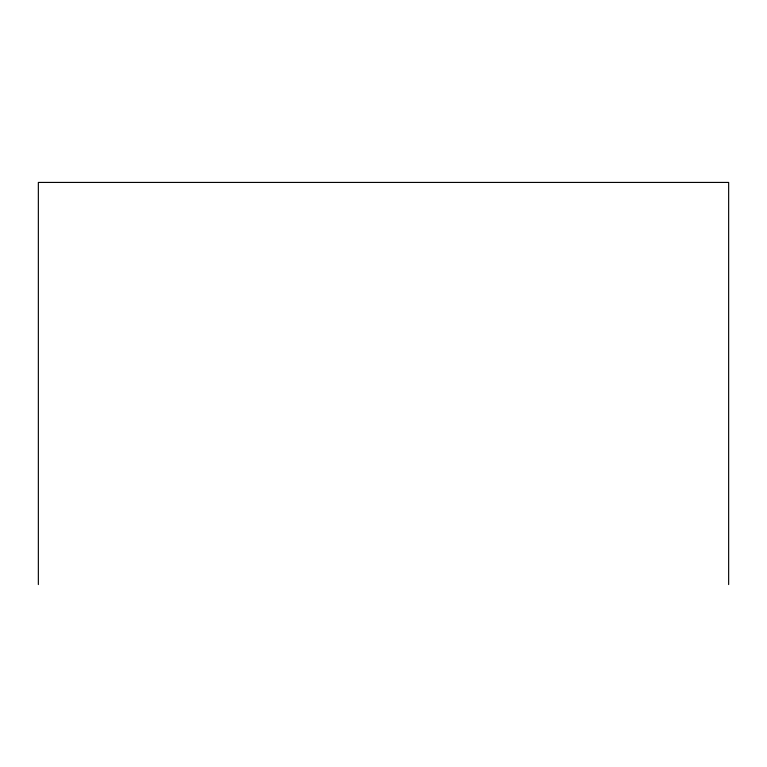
<?xml version="1.0" encoding="UTF-8"?>
<svg xmlns="http://www.w3.org/2000/svg" width="767" height="767" viewBox="0 0 767 767"><rect width="100%" height="100%" fill="white"/><g stroke="black" fill="none" stroke-linecap="round" stroke-linejoin="round"><path stroke-width="1.15" d="M728.65 584.569L728.65 182.431L38.35 182.431L38.35 584.569"/></g></svg>
